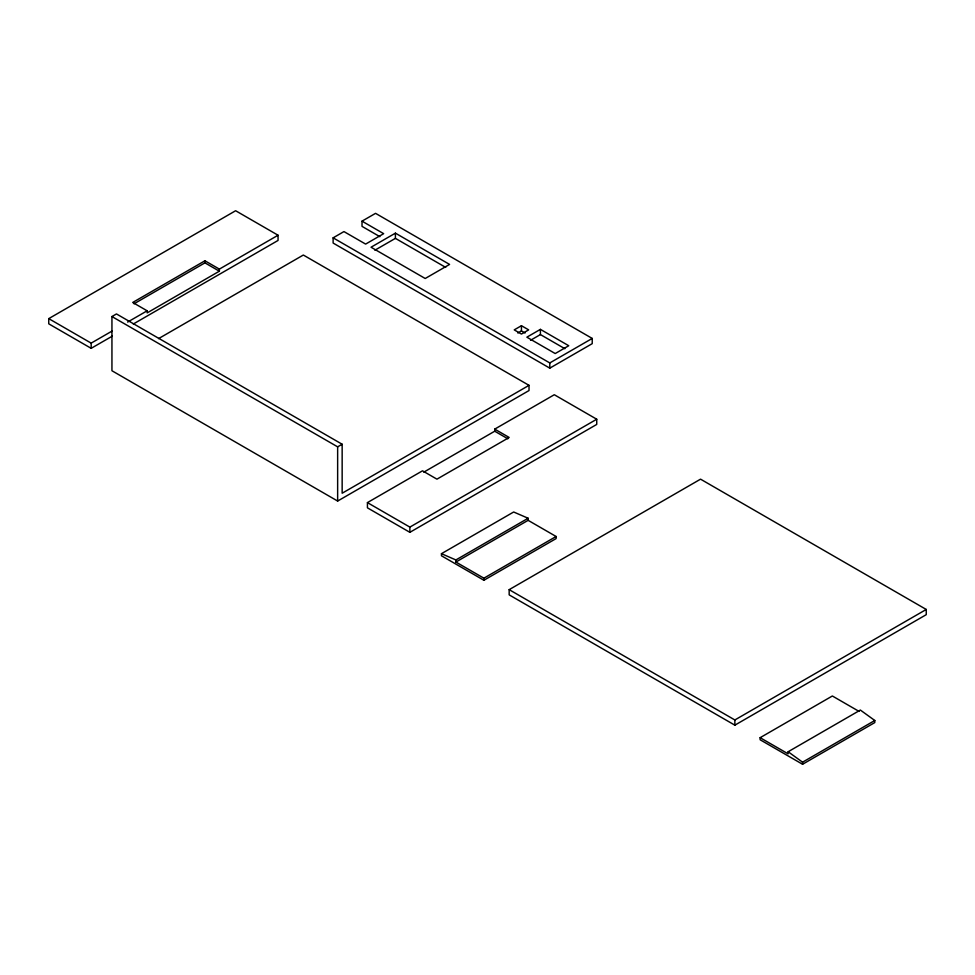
<?xml version="1.0" encoding="UTF-8"?>
<svg xmlns="http://www.w3.org/2000/svg" width="975" height="975" viewBox="0 0 975 975"><rect width="100%" height="100%" fill="white"/><g stroke="black" fill="none" stroke-linecap="round" stroke-linejoin="round"><path stroke-width="1.46" d="M112.235 336.18L91.175 348.331L48.75 323.834L48.75 318.63L235.621 210.734L278.058 235.231L278.058 240.447L133.295 324.017M219.375 269.112L204.933 260.776L132.71 302.469L147.152 310.806L147.152 312.89L219.375 271.196L219.375 269.112L278.058 235.231M111.942 316.546L116.464 313.938L342.152 444.234L342.152 493.228L529.023 385.344L529.023 390.548L337.643 501.053L111.942 370.744L111.942 316.546L337.643 446.842L342.152 444.234M134.026 303.798L204.933 262.86L219.375 271.196M48.75 318.63L91.175 343.127L112.003 331.098M127.627 322.079L147.152 310.806M158.572 338.617L303.335 255.036L529.023 385.344M362.018 221.154L375.558 213.342L592.227 338.435L592.227 343.651L549.79 368.148L333.121 243.055L333.121 237.839L343.956 231.587L365.625 244.091L383.675 233.671L362.018 221.154L362.018 226.371L379.86 236.669M395.411 233.147L371.036 247.223L425.21 278.497L449.585 264.42L395.411 233.147L395.411 238.363L445.709 267.394M374.888 250.209L395.411 238.363M521.442 325.711L514.227 329.879L521.442 334.059L528.669 329.879L521.442 325.711L521.442 330.927L525.05 333.011M517.835 333.011L521.442 330.927M540.406 329.367L526.866 337.179L555.214 353.547L568.754 345.735L540.406 329.367L540.406 334.571L564.878 348.709M530.558 340.263L540.406 334.571M333.121 237.839L549.79 362.932L592.227 338.435M494.727 429.122L554.3 394.729L596.737 419.226L596.737 424.43L409.866 532.326L367.429 507.829L367.429 502.612L422.504 470.815L436.946 479.164L509.169 437.458L494.727 429.122L494.727 431.206L423.808 472.144M367.429 502.612L409.866 527.109L596.737 419.226M528.121 520.333L556.116 536.494L556.116 538.578L483.893 580.271L441.456 555.774L441.456 553.69L513.679 511.997L528.121 518.249L528.121 520.333L455.898 562.039L455.898 559.955L528.121 518.249M455.898 562.039L483.893 578.187L556.116 536.494M509.169 589.656L700.55 479.164L926.25 609.46L926.25 614.677L734.858 725.168L509.169 594.872L509.169 589.656L734.858 719.964L926.25 609.46M760.134 737.685L788.129 753.846L788.129 751.749L860.352 710.056L874.794 720.488L874.794 722.572L802.571 764.266L760.134 739.769L760.134 737.685L832.358 695.992L859.072 711.409M802.571 764.266L802.571 762.182L874.794 720.488M441.456 553.69L455.898 559.955M494.727 431.206L507.853 438.787M788.129 751.749L802.571 762.182M734.858 719.964L734.858 725.168M549.79 362.932L549.79 368.148M483.893 578.187L483.893 580.271M409.866 527.109L409.866 532.326M337.643 446.842L337.643 501.053M204.933 260.776L204.933 262.86M91.175 343.127L91.175 348.331"/></g></svg>
